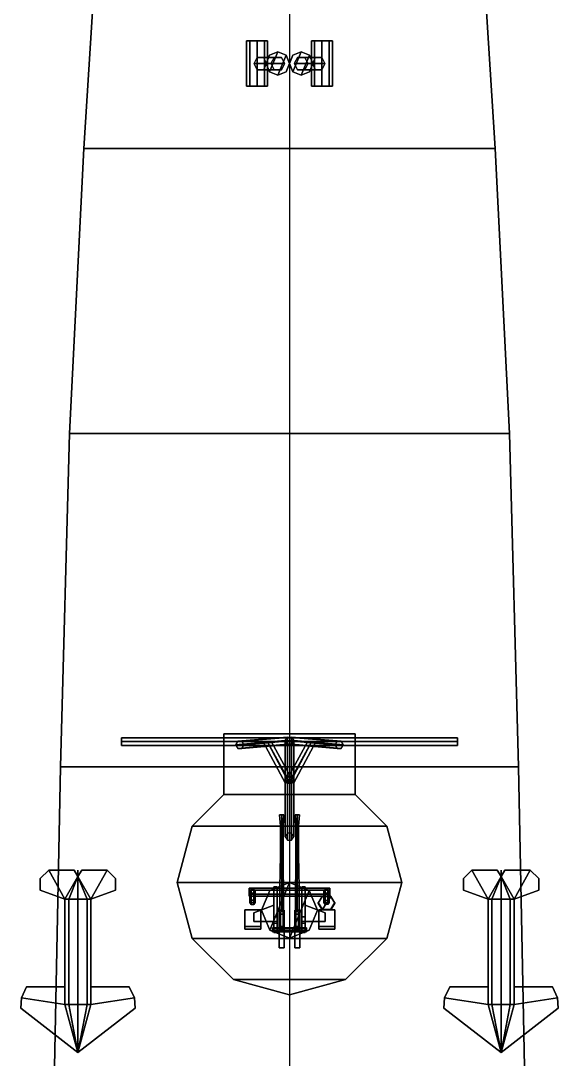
# Model space of a CAD drawing. Header units: millimetres. Extents: x -5.7 to 14.2, y -35.4 to 40.7.
# Drawn here: x -4.14 to 4.14, y 9.77 to 25.77 of the extents above; entities that cross this region are included whole.
import ezdxf

# ---------------------------------------------------------------- set-up
doc = ezdxf.new("R2010")
doc.units = ezdxf.units.MM
for name, color, linetype in [('gun', 1, 'Continuous'), ('sleeve', 5, 'Continuous'), ('turret', 2, 'Continuous')]:
    doc.layers.add(name, color=color, linetype=linetype)

msp = doc.modelspace()

# ---------------------------------------------------------------- linework, layer by layer
msp.add_xline((0, 4.53, -4.89), (0, -1))
for points in [[(-2.89, 28.19), (-3.17, 23.8), (-3.17, 23.8, 2.29), (-2.89, 28.19, 2.29)], [(-2.89, 28.19, 2.29), (-3.17, 23.8, 2.29), (3.17, 23.8, 2.29), (2.89, 28.19, 2.29)], [(2.89, 28.19, 2.29), (3.17, 23.8, 2.29), (3.17, 23.8), (2.89, 28.19)], [(-0.66, 24.76, 3.18), (-0.613, 24.76, 3.293), (-0.613, 25.46, 3.293), (-0.66, 25.46, 3.18)], [(-0.613, 25.46, 3.293), (-0.34, 25.46, 3.18), (-0.387, 25.46, 3.067), (-0.66, 25.46, 3.18)], [(-0.613, 24.76, 3.067), (-0.66, 24.76, 3.18), (-0.66, 25.46, 3.18), (-0.613, 25.46, 3.067)], [(-0.66, 25.46, 3.18), (-0.387, 25.46, 3.067), (-0.5, 25.46, 3.02), (-0.613, 25.46, 3.067)], [(-0.5, 25.46, 3.34), (-0.387, 25.46, 3.293), (-0.34, 25.46, 3.18), (-0.613, 25.46, 3.293)], [(-0.5, 24.76, 3.02), (-0.613, 24.76, 3.067), (-0.613, 25.46, 3.067), (-0.5, 25.46, 3.02)], [(-0.613, 24.76, 3.293), (-0.5, 24.76, 3.34), (-0.5, 25.46, 3.34), (-0.613, 25.46, 3.293)], [(-0.387, 24.76, 3.067), (-0.5, 24.76, 3.02), (-0.5, 25.46, 3.02), (-0.387, 25.46, 3.067)], [(-0.5, 24.76, 3.34), (-0.387, 24.76, 3.293), (-0.387, 25.46, 3.293), (-0.5, 25.46, 3.34)], [(-0.387, 24.76, 3.293), (-0.34, 24.76, 3.18), (-0.34, 25.46, 3.18), (-0.387, 25.46, 3.293)], [(-0.34, 24.76, 3.18), (-0.387, 24.76, 3.067), (-0.387, 25.46, 3.067), (-0.34, 25.46, 3.18)], [(0.66, 25.46, 3.18), (0.387, 25.46, 3.067), (0.34, 25.46, 3.18), (0.613, 25.46, 3.293)], [(0.613, 25.46, 3.293), (0.34, 25.46, 3.18), (0.387, 25.46, 3.293), (0.5, 25.46, 3.34)], [(0.387, 25.46, 3.293), (0.34, 25.46, 3.18), (0.34, 24.76, 3.18), (0.387, 24.76, 3.293)], [(0.34, 25.46, 3.18), (0.387, 25.46, 3.067), (0.387, 24.76, 3.067), (0.34, 24.76, 3.18)], [(0.613, 25.46, 3.067), (0.5, 25.46, 3.02), (0.387, 25.46, 3.067), (0.66, 25.46, 3.18)], [(0.387, 25.46, 3.067), (0.5, 25.46, 3.02), (0.5, 24.76, 3.02), (0.387, 24.76, 3.067)], [(0.5, 25.46, 3.34), (0.387, 25.46, 3.293), (0.387, 24.76, 3.293), (0.5, 24.76, 3.34)], [(0.5, 25.46, 3.02), (0.613, 25.46, 3.067), (0.613, 24.76, 3.067), (0.5, 24.76, 3.02)], [(0.613, 25.46, 3.293), (0.5, 25.46, 3.34), (0.5, 24.76, 3.34), (0.613, 24.76, 3.293)], [(0.66, 25.46, 3.18), (0.613, 25.46, 3.293), (0.613, 24.76, 3.293), (0.66, 24.76, 3.18)], [(0.613, 25.46, 3.067), (0.66, 25.46, 3.18), (0.66, 24.76, 3.18), (0.613, 24.76, 3.067)], [(-0.307, 25.237, 2.42), (-0.36, 25.11, 2.42), (-0.307, 24.983, 2.42), (-0.18, 25.29, 2.42)], [(-0.18, 25.29, 2.42), (-0.307, 24.983, 2.42), (-0.18, 24.93, 2.42), (-0.053, 25.237, 2.42)], [(-0.307, 25.237, 2.42), (-0.18, 25.29, 2.42), (-0.18, 25.29, 2.29), (-0.307, 25.237, 2.29)], [(-0.18, 25.29, 2.42), (-0.053, 25.237, 2.42), (-0.053, 25.237, 2.29), (-0.18, 25.29, 2.29)], [(0.053, 24.983, 2.42), (0.18, 25.29, 2.42), (0.053, 25.237, 2.42), (0, 25.11, 2.42)], [(0.053, 25.237, 2.42), (0.18, 25.29, 2.42), (0.18, 25.29, 2.29), (0.053, 25.237, 2.29)], [(0.18, 24.93, 2.42), (0.307, 25.237, 2.42), (0.18, 25.29, 2.42), (0.053, 24.983, 2.42)], [(0.18, 25.29, 2.42), (0.307, 25.237, 2.42), (0.307, 25.237, 2.29), (0.18, 25.29, 2.29)], [(-0.235, 25.205, 2.42), (-0.29, 25.11, 2.42), (-0.545, 25.11, 3.045), (-0.498, 25.205, 3.072)], [(-0.125, 25.205, 2.42), (-0.235, 25.205, 2.42), (-0.498, 25.205, 3.072), (-0.402, 25.205, 3.127)], [(-0.07, 25.11, 2.42), (-0.125, 25.205, 2.42), (-0.402, 25.205, 3.127), (-0.355, 25.11, 3.155)], [(-0.36, 25.11, 2.42), (-0.307, 25.237, 2.42), (-0.307, 25.237, 2.29), (-0.36, 25.11, 2.29)], [(-0.053, 25.237, 2.42), (-0.18, 24.93, 2.42), (-0.053, 24.983, 2.42), (0, 25.11, 2.42)], [(-0.053, 25.237, 2.42), (0, 25.11, 2.42), (0, 25.11, 2.29), (-0.053, 25.237, 2.29)], [(0, 25.11, 2.42), (0.053, 25.237, 2.42), (0.053, 25.237, 2.29), (0, 25.11, 2.29)], [(0.125, 25.205, 2.42), (0.07, 25.11, 2.42), (0.355, 25.11, 3.155), (0.402, 25.205, 3.127)], [(0.235, 25.205, 2.42), (0.125, 25.205, 2.42), (0.402, 25.205, 3.127), (0.498, 25.205, 3.072)], [(0.307, 24.983, 2.42), (0.36, 25.11, 2.42), (0.307, 25.237, 2.42), (0.18, 24.93, 2.42)], [(0.29, 25.11, 2.42), (0.235, 25.205, 2.42), (0.498, 25.205, 3.072), (0.545, 25.11, 3.045)], [(0.307, 25.237, 2.42), (0.36, 25.11, 2.42), (0.36, 25.11, 2.29), (0.307, 25.237, 2.29)], [(-0.29, 25.11, 2.42), (-0.235, 25.015, 2.42), (-0.498, 25.015, 3.072), (-0.545, 25.11, 3.045)], [(-0.235, 25.015, 2.42), (-0.125, 25.015, 2.42), (-0.402, 25.015, 3.127), (-0.498, 25.015, 3.072)], [(-0.125, 25.015, 2.42), (-0.07, 25.11, 2.42), (-0.355, 25.11, 3.155), (-0.402, 25.015, 3.127)], [(-0.307, 24.983, 2.42), (-0.36, 25.11, 2.42), (-0.36, 25.11, 2.29), (-0.307, 24.983, 2.29)], [(-0.18, 24.93, 2.42), (-0.307, 24.983, 2.42), (-0.307, 24.983, 2.29), (-0.18, 24.93, 2.29)], [(-0.053, 24.983, 2.42), (-0.18, 24.93, 2.42), (-0.18, 24.93, 2.29), (-0.053, 24.983, 2.29)], [(0, 25.11, 2.42), (-0.053, 24.983, 2.42), (-0.053, 24.983, 2.29), (0, 25.11, 2.29)], [(0.053, 24.983, 2.42), (0, 25.11, 2.42), (0, 25.11, 2.29), (0.053, 24.983, 2.29)], [(0.18, 24.93, 2.42), (0.053, 24.983, 2.42), (0.053, 24.983, 2.29), (0.18, 24.93, 2.29)], [(0.07, 25.11, 2.42), (0.125, 25.015, 2.42), (0.402, 25.015, 3.127), (0.355, 25.11, 3.155)], [(0.125, 25.015, 2.42), (0.235, 25.015, 2.42), (0.498, 25.015, 3.072), (0.402, 25.015, 3.127)], [(0.307, 24.983, 2.42), (0.18, 24.93, 2.42), (0.18, 24.93, 2.29), (0.307, 24.983, 2.29)], [(0.235, 25.015, 2.42), (0.29, 25.11, 2.42), (0.545, 25.11, 3.045), (0.498, 25.015, 3.072)], [(0.36, 25.11, 2.42), (0.307, 24.983, 2.42), (0.307, 24.983, 2.29), (0.36, 25.11, 2.29)], [(-0.66, 24.76, 3.18), (-0.387, 24.76, 3.067), (-0.34, 24.76, 3.18), (-0.613, 24.76, 3.293)], [(-0.613, 24.76, 3.067), (-0.5, 24.76, 3.02), (-0.387, 24.76, 3.067), (-0.66, 24.76, 3.18)], [(-0.613, 24.76, 3.293), (-0.34, 24.76, 3.18), (-0.387, 24.76, 3.293), (-0.5, 24.76, 3.34)], [(0.613, 24.76, 3.293), (0.34, 24.76, 3.18), (0.387, 24.76, 3.067), (0.66, 24.76, 3.18)], [(0.5, 24.76, 3.34), (0.387, 24.76, 3.293), (0.34, 24.76, 3.18), (0.613, 24.76, 3.293)], [(0.66, 24.76, 3.18), (0.387, 24.76, 3.067), (0.5, 24.76, 3.02), (0.613, 24.76, 3.067)], [(-3.17, 23.8), (-3.39, 19.41), (-3.39, 19.41, 2.29), (-3.17, 23.8, 2.29)], [(-3.17, 23.8, 2.29), (-3.39, 19.41, 2.29), (3.39, 19.41, 2.29), (3.17, 23.8, 2.29)], [(3.17, 23.8, 2.29), (3.39, 19.41, 2.29), (3.39, 19.41), (3.17, 23.8)], [(-3.39, 19.41), (-3.53, 14.27), (-3.53, 14.27, 2.29), (-3.39, 19.41, 2.29)], [(-3.39, 19.41, 2.29), (-3.53, 14.27, 2.29), (3.53, 14.27, 2.29), (3.39, 19.41, 2.29)], [(3.39, 19.41, 2.29), (3.53, 14.27, 2.29), (3.53, 14.27), (3.39, 19.41)], [(-1.01, 14.78, 4.24), (-1.01, 13.843, 4.24), (1.01, 13.843, 4.24), (1.01, 14.78, 4.24)], [(-1.01, 14.78, 2.29), (-1.01, 13.843, 2.29), (-1.01, 13.843, 4.24), (-1.01, 14.78, 4.24)], [(1.01, 14.78, 4.24), (1.01, 14.78, 2.29), (-1.01, 14.78, 2.29), (-1.01, 14.78, 4.24)], [(-0.798, 14.666, 4.24), (-0.83, 14.61, 4.24), (-0.065, 14.675, 10.99), (-0.033, 14.731, 10.99)], [(-0.733, 14.666, 4.24), (-0.798, 14.666, 4.24), (-0.033, 14.731, 10.99), (0.032, 14.731, 10.99)], [(-0.7, 14.61, 4.24), (-0.733, 14.666, 4.24), (0.032, 14.731, 10.99), (0.065, 14.675, 10.99)], [(0.732, 14.666, 4.24), (0.7, 14.61, 4.24), (-0.065, 14.675, 10.99), (-0.033, 14.731, 10.99)], [(-0.033, 13.251, 4.24), (-0.065, 13.195, 4.24), (-0.065, 14.675, 10.99), (-0.033, 14.731, 10.99)], [(0.797, 14.666, 4.24), (0.732, 14.666, 4.24), (-0.033, 14.731, 10.99), (0.032, 14.731, 10.99)], [(0.032, 13.251, 4.24), (-0.033, 13.251, 4.24), (-0.033, 14.731, 10.99), (0.032, 14.731, 10.99)], [(0.83, 14.61, 4.24), (0.797, 14.666, 4.24), (0.032, 14.731, 10.99), (0.065, 14.675, 10.99)], [(0.065, 13.195, 4.24), (0.032, 13.251, 4.24), (0.032, 14.731, 10.99), (0.065, 14.675, 10.99)], [(1.01, 13.843, 4.24), (1.01, 13.843, 2.29), (1.01, 14.78, 2.29), (1.01, 14.78, 4.24)], [(-2.59, 14.72, 9.37), (-2.59, 14.66, 9.43), (2.59, 14.66, 9.43), (2.59, 14.72, 9.37)], [(-2.59, 14.66, 9.31), (-2.59, 14.72, 9.37), (2.59, 14.72, 9.37), (2.59, 14.66, 9.31)], [(-2.59, 14.72, 9.37), (-2.59, 14.66, 9.31), (-2.59, 14.6, 9.37), (-2.59, 14.66, 9.43)], [(-2.59, 14.66, 9.43), (-2.59, 14.6, 9.37), (2.59, 14.6, 9.37), (2.59, 14.66, 9.43)], [(-2.59, 14.6, 9.37), (-2.59, 14.66, 9.31), (2.59, 14.66, 9.31), (2.59, 14.6, 9.37)], [(-0.83, 14.61, 4.24), (-0.798, 14.554, 4.24), (-0.033, 14.619, 10.99), (-0.065, 14.675, 10.99)], [(-0.798, 14.554, 4.24), (-0.733, 14.554, 4.24), (0.032, 14.619, 10.99), (-0.033, 14.619, 10.99)], [(-0.733, 14.554, 4.24), (-0.7, 14.61, 4.24), (0.065, 14.675, 10.99), (0.032, 14.619, 10.99)], [(-0.4, 14.645, 8.03), (-0.335, 14.645, 7.965), (0, 14.01, 7.965), (-0.065, 14.025, 8.03)], [(-0.335, 14.645, 8.095), (-0.4, 14.645, 8.03), (-0.065, 14.025, 8.03), (0, 14.04, 8.095)], [(-0.335, 14.645, 7.965), (-0.27, 14.645, 8.03), (0.065, 14.025, 8.03), (0, 14.01, 7.965)], [(-0.27, 14.645, 8.03), (-0.335, 14.645, 8.095), (0, 14.04, 8.095), (0.065, 14.025, 8.03)], [(0.7, 14.61, 4.24), (0.732, 14.554, 4.24), (-0.033, 14.619, 10.99), (-0.065, 14.675, 10.99)], [(-0.065, 13.195, 4.24), (-0.033, 13.139, 4.24), (-0.033, 14.619, 10.99), (-0.065, 14.675, 10.99)], [(0.27, 14.645, 8.03), (0.335, 14.645, 7.965), (0, 14.01, 7.965), (-0.065, 14.025, 8.03)], [(0.335, 14.645, 8.095), (0.27, 14.645, 8.03), (-0.065, 14.025, 8.03), (0, 14.04, 8.095)], [(-0.033, 13.139, 4.24), (0.032, 13.139, 4.24), (0.032, 14.619, 10.99), (-0.033, 14.619, 10.99)], [(0.732, 14.554, 4.24), (0.797, 14.554, 4.24), (0.032, 14.619, 10.99), (-0.033, 14.619, 10.99)], [(0.335, 14.645, 7.965), (0.4, 14.645, 8.03), (0.065, 14.025, 8.03), (0, 14.01, 7.965)], [(0.4, 14.645, 8.03), (0.335, 14.645, 8.095), (0, 14.04, 8.095), (0.065, 14.025, 8.03)], [(0.797, 14.554, 4.24), (0.83, 14.61, 4.24), (0.065, 14.675, 10.99), (0.032, 14.619, 10.99)], [(0.032, 13.139, 4.24), (0.065, 13.195, 4.24), (0.065, 14.675, 10.99), (0.032, 14.619, 10.99)], [(2.59, 14.66, 9.43), (2.59, 14.6, 9.37), (2.59, 14.66, 9.31), (2.59, 14.72, 9.37)], [(-3.53, 14.27), (-3.63, 9.13), (-3.63, 9.13, 2.29), (-3.53, 14.27, 2.29)], [(-3.53, 14.27, 2.29), (-3.63, 9.13, 2.29), (3.63, 9.13, 2.29), (3.53, 14.27, 2.29)], [(3.53, 14.27, 2.29), (3.63, 9.13, 2.29), (3.63, 9.13), (3.53, 14.27)], [(-1.01, 13.843, 2.29), (-1.498, 13.355, 2.29), (-1.498, 13.355, 4.24), (-1.01, 13.843, 4.24)], [(-1.01, 13.843, 4.24), (-1.498, 13.355, 4.24), (1.498, 13.355, 4.24), (1.01, 13.843, 4.24)], [(1.498, 13.355, 2.29), (1.01, 13.843, 2.29), (1.01, 13.843, 4.24), (1.498, 13.355, 4.24)], [(-1.498, 13.355, 2.29), (-1.73, 12.49, 2.29), (-1.73, 12.49, 4.24), (-1.498, 13.355, 4.24)], [(-1.498, 13.355, 4.24), (-1.73, 12.49, 4.24), (1.73, 12.49, 4.24), (1.498, 13.355, 4.24)], [(1.73, 12.49, 2.29), (1.498, 13.355, 2.29), (1.498, 13.355, 4.24), (1.73, 12.49, 4.24)], [(-3.84, 12.55, 4.57), (-3.84, 12.37, 4.57), (-3.46, 12.23, 4.57), (-3.71, 12.68, 4.57)], [(-3.71, 12.68, 4.57), (-3.46, 12.23, 4.57), (-3.84, 12.37, 4.57), (-3.84, 12.55, 4.57)], [(-3.71, 12.68, 4.57), (-3.46, 12.23, 4.57), (-3.26, 12.58, 4.57), (-3.32, 12.68, 4.57)], [(-3.32, 12.68, 4.57), (-3.26, 12.58, 4.57), (-3.46, 12.23, 4.57), (-3.71, 12.68, 4.57)], [(-3.26, 12.68, 4.12), (-3.26, 12.23, 4.37), (-3.26, 12.58, 4.57), (-3.26, 12.68, 4.51)], [(-3.26, 12.68, 4.51), (-3.26, 12.58, 4.57), (-3.26, 12.23, 4.37), (-3.26, 12.68, 4.12)], [(-3.26, 12.55, 3.99), (-3.26, 12.37, 3.99), (-3.26, 12.23, 4.37), (-3.26, 12.68, 4.12)], [(-3.26, 12.68, 4.12), (-3.26, 12.23, 4.37), (-3.26, 12.37, 3.99), (-3.26, 12.55, 3.99)], [(-2.81, 12.68, 4.57), (-3.06, 12.23, 4.57), (-3.26, 12.58, 4.57), (-3.2, 12.68, 4.57)], [(-3.2, 12.68, 4.57), (-3.26, 12.58, 4.57), (-3.06, 12.23, 4.57), (-2.81, 12.68, 4.57)], [(-3.26, 12.68, 5.02), (-3.26, 12.23, 4.77), (-3.26, 12.37, 5.15), (-3.26, 12.55, 5.15)], [(-3.26, 12.55, 5.15), (-3.26, 12.37, 5.15), (-3.26, 12.23, 4.77), (-3.26, 12.68, 5.02)], [(-3.26, 12.68, 4.63), (-3.26, 12.58, 4.57), (-3.26, 12.23, 4.77), (-3.26, 12.68, 5.02)], [(-3.26, 12.68, 5.02), (-3.26, 12.23, 4.77), (-3.26, 12.58, 4.57), (-3.26, 12.68, 4.63)], [(-2.68, 12.55, 4.57), (-2.68, 12.37, 4.57), (-3.06, 12.23, 4.57), (-2.81, 12.68, 4.57)], [(-2.81, 12.68, 4.57), (-3.06, 12.23, 4.57), (-2.68, 12.37, 4.57), (-2.68, 12.55, 4.57)], [(2.81, 12.68, 4.57), (3.06, 12.23, 4.57), (2.68, 12.37, 4.57), (2.68, 12.55, 4.57)], [(2.68, 12.55, 4.57), (2.68, 12.37, 4.57), (3.06, 12.23, 4.57), (2.81, 12.68, 4.57)], [(3.2, 12.68, 4.57), (3.26, 12.58, 4.57), (3.06, 12.23, 4.57), (2.81, 12.68, 4.57)], [(2.81, 12.68, 4.57), (3.06, 12.23, 4.57), (3.26, 12.58, 4.57), (3.2, 12.68, 4.57)], [(3.26, 12.68, 4.51), (3.26, 12.58, 4.57), (3.26, 12.23, 4.37), (3.26, 12.68, 4.12)], [(3.26, 12.68, 4.12), (3.26, 12.23, 4.37), (3.26, 12.58, 4.57), (3.26, 12.68, 4.51)], [(3.26, 12.68, 4.12), (3.26, 12.23, 4.37), (3.26, 12.37, 3.99), (3.26, 12.55, 3.99)], [(3.26, 12.55, 3.99), (3.26, 12.37, 3.99), (3.26, 12.23, 4.37), (3.26, 12.68, 4.12)], [(3.26, 12.68, 5.02), (3.26, 12.23, 4.77), (3.26, 12.58, 4.57), (3.26, 12.68, 4.63)], [(3.26, 12.68, 4.63), (3.26, 12.58, 4.57), (3.26, 12.23, 4.77), (3.26, 12.68, 5.02)], [(3.26, 12.55, 5.15), (3.26, 12.37, 5.15), (3.26, 12.23, 4.77), (3.26, 12.68, 5.02)], [(3.26, 12.68, 5.02), (3.26, 12.23, 4.77), (3.26, 12.37, 5.15), (3.26, 12.55, 5.15)], [(3.32, 12.68, 4.57), (3.26, 12.58, 4.57), (3.46, 12.23, 4.57), (3.71, 12.68, 4.57)], [(3.71, 12.68, 4.57), (3.46, 12.23, 4.57), (3.26, 12.58, 4.57), (3.32, 12.68, 4.57)], [(3.71, 12.68, 4.57), (3.46, 12.23, 4.57), (3.84, 12.37, 4.57), (3.84, 12.55, 4.57)], [(3.84, 12.55, 4.57), (3.84, 12.37, 4.57), (3.46, 12.23, 4.57), (3.71, 12.68, 4.57)], [(-3.401, 12.23, 4.429), (-3.46, 12.23, 4.57), (-3.26, 12.58, 4.57)], [(-3.46, 12.23, 4.57), (-3.401, 12.23, 4.711), (-3.26, 12.58, 4.57)], [(-3.26, 12.23, 4.37), (-3.401, 12.23, 4.429), (-3.26, 12.58, 4.57)], [(-3.401, 12.23, 4.711), (-3.26, 12.23, 4.77), (-3.26, 12.58, 4.57)], [(-3.06, 12.23, 4.57), (-3.119, 12.23, 4.429), (-3.26, 12.58, 4.57)], [(-3.119, 12.23, 4.429), (-3.26, 12.23, 4.37), (-3.26, 12.58, 4.57)], [(-3.26, 12.23, 4.77), (-3.119, 12.23, 4.711), (-3.26, 12.58, 4.57)], [(-3.119, 12.23, 4.711), (-3.06, 12.23, 4.57), (-3.26, 12.58, 4.57)], [(-1.73, 12.49, 2.29), (-1.498, 11.625, 2.29), (-1.498, 11.625, 4.24), (-1.73, 12.49, 4.24)], [(-1.73, 12.49, 4.24), (-1.498, 11.625, 4.24), (1.498, 11.625, 4.24), (1.73, 12.49, 4.24)], [(1.498, 11.625, 2.29), (1.73, 12.49, 2.29), (1.73, 12.49, 4.24), (1.498, 11.625, 4.24)], [(3.119, 12.23, 4.429), (3.06, 12.23, 4.57), (3.26, 12.58, 4.57)], [(3.06, 12.23, 4.57), (3.119, 12.23, 4.711), (3.26, 12.58, 4.57)], [(3.26, 12.23, 4.37), (3.119, 12.23, 4.429), (3.26, 12.58, 4.57)], [(3.119, 12.23, 4.711), (3.26, 12.23, 4.77), (3.26, 12.58, 4.57)], [(3.401, 12.23, 4.429), (3.26, 12.23, 4.37), (3.26, 12.58, 4.57)], [(3.46, 12.23, 4.57), (3.401, 12.23, 4.429), (3.26, 12.58, 4.57)], [(3.401, 12.23, 4.711), (3.46, 12.23, 4.57), (3.26, 12.58, 4.57)], [(3.26, 12.23, 4.77), (3.401, 12.23, 4.711), (3.26, 12.58, 4.57)], [(-3.46, 12.23, 4.57), (-3.401, 12.23, 4.429), (-3.401, 10.61, 4.429), (-3.46, 10.61, 4.57)], [(-3.401, 12.23, 4.711), (-3.46, 12.23, 4.57), (-3.46, 10.61, 4.57), (-3.401, 10.61, 4.711)], [(-3.401, 12.23, 4.429), (-3.26, 12.23, 4.37), (-3.26, 10.61, 4.37), (-3.401, 10.61, 4.429)], [(-3.26, 12.23, 4.77), (-3.401, 12.23, 4.711), (-3.401, 10.61, 4.711), (-3.26, 10.61, 4.77)], [(-3.26, 12.23, 4.37), (-3.119, 12.23, 4.429), (-3.119, 10.61, 4.429), (-3.26, 10.61, 4.37)], [(-3.119, 12.23, 4.711), (-3.26, 12.23, 4.77), (-3.26, 10.61, 4.77), (-3.119, 10.61, 4.711)], [(-3.119, 12.23, 4.429), (-3.06, 12.23, 4.57), (-3.06, 10.61, 4.57), (-3.119, 10.61, 4.429)], [(-3.06, 12.23, 4.57), (-3.119, 12.23, 4.711), (-3.119, 10.61, 4.711), (-3.06, 10.61, 4.57)], [(3.06, 12.23, 4.57), (3.119, 12.23, 4.429), (3.119, 10.61, 4.429), (3.06, 10.61, 4.57)], [(3.119, 12.23, 4.711), (3.06, 12.23, 4.57), (3.06, 10.61, 4.57), (3.119, 10.61, 4.711)], [(3.119, 12.23, 4.429), (3.26, 12.23, 4.37), (3.26, 10.61, 4.37), (3.119, 10.61, 4.429)], [(3.26, 12.23, 4.77), (3.119, 12.23, 4.711), (3.119, 10.61, 4.711), (3.26, 10.61, 4.77)], [(3.26, 12.23, 4.37), (3.401, 12.23, 4.429), (3.401, 10.61, 4.429), (3.26, 10.61, 4.37)], [(3.401, 12.23, 4.711), (3.26, 12.23, 4.77), (3.26, 10.61, 4.77), (3.401, 10.61, 4.711)], [(3.401, 12.23, 4.429), (3.46, 12.23, 4.57), (3.46, 10.61, 4.57), (3.401, 10.61, 4.429)], [(3.46, 12.23, 4.57), (3.401, 12.23, 4.711), (3.401, 10.61, 4.711), (3.46, 10.61, 4.57)], [(-3.26, 11.64, 2.29), (-3.26, 11.05, 2.29), (-3.26, 11.05, 4.37), (-3.26, 11.64, 4.37)], [(-3.26, 11.64, 4.37), (-3.26, 11.05, 4.37), (-3.26, 11.05, 2.29), (-3.26, 11.64, 2.29)], [(-1.498, 11.625, 2.29), (-0.865, 10.992, 2.29), (-0.865, 10.992, 4.24), (-1.498, 11.625, 4.24)], [(-1.498, 11.625, 4.24), (-0.865, 10.992, 4.24), (0.865, 10.992, 4.24), (1.498, 11.625, 4.24)], [(0.865, 10.992, 2.29), (1.498, 11.625, 2.29), (1.498, 11.625, 4.24), (0.865, 10.992, 4.24)], [(3.26, 11.64, 4.37), (3.26, 11.05, 4.37), (3.26, 11.05, 2.29), (3.26, 11.64, 2.29)], [(3.26, 11.64, 2.29), (3.26, 11.05, 2.29), (3.26, 11.05, 4.37), (3.26, 11.64, 4.37)], [(-0.865, 10.992, 2.29), (0, 10.76, 2.29), (0, 10.76, 4.24), (-0.865, 10.992, 4.24)], [(-0.865, 10.992, 4.24), (0, 10.76, 4.24), (0, 10.76, 4.24), (0.865, 10.992, 4.24)], [(0, 10.76, 2.29), (0.865, 10.992, 2.29), (0.865, 10.992, 4.24), (0, 10.76, 4.24)], [(-4.05, 10.88, 4.57), (-4.13, 10.71, 4.57), (-3.46, 10.61, 4.57), (-3.46, 10.88, 4.57)], [(-3.46, 10.88, 4.57), (-3.46, 10.61, 4.57), (-4.13, 10.71, 4.57), (-4.05, 10.88, 4.57)], [(-3.26, 10.88, 3.78), (-3.26, 10.71, 3.7), (-3.26, 10.61, 4.37), (-3.26, 10.88, 4.37)], [(-3.26, 10.88, 4.37), (-3.26, 10.61, 4.37), (-3.26, 10.71, 3.7), (-3.26, 10.88, 3.78)], [(-3.26, 10.88, 4.77), (-3.26, 10.61, 4.77), (-3.26, 10.71, 5.44), (-3.26, 10.88, 5.36)], [(-3.26, 10.88, 5.36), (-3.26, 10.71, 5.44), (-3.26, 10.61, 4.77), (-3.26, 10.88, 4.77)], [(-2.47, 10.88, 4.57), (-2.39, 10.71, 4.57), (-3.06, 10.61, 4.57), (-3.06, 10.88, 4.57)], [(-3.06, 10.88, 4.57), (-3.06, 10.61, 4.57), (-2.39, 10.71, 4.57), (-2.47, 10.88, 4.57)], [(3.06, 10.88, 4.57), (3.06, 10.61, 4.57), (2.39, 10.71, 4.57), (2.47, 10.88, 4.57)], [(2.47, 10.88, 4.57), (2.39, 10.71, 4.57), (3.06, 10.61, 4.57), (3.06, 10.88, 4.57)], [(3.26, 10.88, 4.37), (3.26, 10.61, 4.37), (3.26, 10.71, 3.7), (3.26, 10.88, 3.78)], [(3.26, 10.88, 3.78), (3.26, 10.71, 3.7), (3.26, 10.61, 4.37), (3.26, 10.88, 4.37)], [(3.26, 10.88, 5.36), (3.26, 10.71, 5.44), (3.26, 10.61, 4.77), (3.26, 10.88, 4.77)], [(3.26, 10.88, 4.77), (3.26, 10.61, 4.77), (3.26, 10.71, 5.44), (3.26, 10.88, 5.36)], [(3.46, 10.88, 4.57), (3.46, 10.61, 4.57), (4.13, 10.71, 4.57), (4.05, 10.88, 4.57)], [(4.05, 10.88, 4.57), (4.13, 10.71, 4.57), (3.46, 10.61, 4.57), (3.46, 10.88, 4.57)], [(-4.13, 10.71, 4.57), (-4.14, 10.55, 4.57), (-3.26, 9.87, 4.57), (-3.46, 10.61, 4.57)], [(-3.46, 10.61, 4.57), (-3.26, 9.87, 4.57), (-4.14, 10.55, 4.57), (-4.13, 10.71, 4.57)], [(-3.46, 10.61, 4.57), (-3.401, 10.61, 4.429), (-3.26, 9.87, 4.57)], [(-3.401, 10.61, 4.711), (-3.46, 10.61, 4.57), (-3.26, 9.87, 4.57)], [(-3.401, 10.61, 4.429), (-3.26, 10.61, 4.37), (-3.26, 9.87, 4.57)], [(-3.26, 10.61, 4.77), (-3.401, 10.61, 4.711), (-3.26, 9.87, 4.57)], [(-3.26, 10.71, 3.7), (-3.26, 10.55, 3.69), (-3.26, 9.87, 4.57), (-3.26, 10.61, 4.37)], [(-3.26, 10.61, 4.37), (-3.26, 9.87, 4.57), (-3.26, 10.55, 3.69), (-3.26, 10.71, 3.7)], [(-3.26, 10.61, 4.77), (-3.26, 9.87, 4.57), (-3.26, 10.55, 5.45), (-3.26, 10.71, 5.44)], [(-3.26, 10.71, 5.44), (-3.26, 10.55, 5.45), (-3.26, 9.87, 4.57), (-3.26, 10.61, 4.77)], [(-2.39, 10.71, 4.57), (-2.38, 10.55, 4.57), (-3.26, 9.87, 4.57), (-3.06, 10.61, 4.57)], [(-3.06, 10.61, 4.57), (-3.26, 9.87, 4.57), (-2.38, 10.55, 4.57), (-2.39, 10.71, 4.57)], [(-3.26, 10.61, 4.37), (-3.119, 10.61, 4.429), (-3.26, 9.87, 4.57)], [(-3.119, 10.61, 4.429), (-3.06, 10.61, 4.57), (-3.26, 9.87, 4.57)], [(-3.06, 10.61, 4.57), (-3.119, 10.61, 4.711), (-3.26, 9.87, 4.57)], [(-3.119, 10.61, 4.711), (-3.26, 10.61, 4.77), (-3.26, 9.87, 4.57)], [(3.06, 10.61, 4.57), (3.26, 9.87, 4.57), (2.38, 10.55, 4.57), (2.39, 10.71, 4.57)], [(2.39, 10.71, 4.57), (2.38, 10.55, 4.57), (3.26, 9.87, 4.57), (3.06, 10.61, 4.57)], [(3.06, 10.61, 4.57), (3.119, 10.61, 4.429), (3.26, 9.87, 4.57)], [(3.119, 10.61, 4.711), (3.06, 10.61, 4.57), (3.26, 9.87, 4.57)], [(3.119, 10.61, 4.429), (3.26, 10.61, 4.37), (3.26, 9.87, 4.57)], [(3.26, 10.61, 4.77), (3.119, 10.61, 4.711), (3.26, 9.87, 4.57)], [(3.26, 10.61, 4.37), (3.26, 9.87, 4.57), (3.26, 10.55, 3.69), (3.26, 10.71, 3.7)], [(3.26, 10.71, 3.7), (3.26, 10.55, 3.69), (3.26, 9.87, 4.57), (3.26, 10.61, 4.37)], [(3.26, 10.71, 5.44), (3.26, 10.55, 5.45), (3.26, 9.87, 4.57), (3.26, 10.61, 4.77)], [(3.26, 10.61, 4.77), (3.26, 9.87, 4.57), (3.26, 10.55, 5.45), (3.26, 10.71, 5.44)], [(3.46, 10.61, 4.57), (3.26, 9.87, 4.57), (4.14, 10.55, 4.57), (4.13, 10.71, 4.57)], [(4.13, 10.71, 4.57), (4.14, 10.55, 4.57), (3.26, 9.87, 4.57), (3.46, 10.61, 4.57)], [(3.401, 10.61, 4.429), (3.46, 10.61, 4.57), (3.26, 9.87, 4.57)], [(3.26, 10.61, 4.37), (3.401, 10.61, 4.429), (3.26, 9.87, 4.57)], [(3.401, 10.61, 4.711), (3.26, 10.61, 4.77), (3.26, 9.87, 4.57)], [(3.46, 10.61, 4.57), (3.401, 10.61, 4.711), (3.26, 9.87, 4.57)]]:
    msp.add_3dface(points)
at = {"layer": 'gun'}
for points in [[(-0.14, 13.36, 4.92), (-0.12, 13.36, 4.94), (-0.12, 13.53, 4.955), (-0.155, 13.53, 4.92)], [(-0.12, 13.36, 4.9), (-0.14, 13.36, 4.92), (-0.155, 13.53, 4.92), (-0.12, 13.53, 4.885)], [(-0.1, 13.36, 4.92), (-0.12, 13.36, 4.9), (-0.12, 13.53, 4.885), (-0.085, 13.53, 4.92)], [(-0.12, 13.36, 4.94), (-0.1, 13.36, 4.92), (-0.085, 13.53, 4.92), (-0.12, 13.53, 4.955)], [(0.1, 13.36, 4.92), (0.12, 13.36, 4.94), (0.12, 13.53, 4.955), (0.085, 13.53, 4.92)], [(0.12, 13.36, 4.9), (0.1, 13.36, 4.92), (0.085, 13.53, 4.92), (0.12, 13.53, 4.885)], [(0.14, 13.36, 4.92), (0.12, 13.36, 4.9), (0.12, 13.53, 4.885), (0.155, 13.53, 4.92)], [(0.12, 13.36, 4.94), (0.14, 13.36, 4.92), (0.155, 13.53, 4.92), (0.12, 13.53, 4.955)], [(-0.14, 12.78, 4.92), (-0.12, 12.78, 4.94), (-0.12, 13.36, 4.94), (-0.14, 13.36, 4.92)], [(-0.12, 12.78, 4.9), (-0.14, 12.78, 4.92), (-0.14, 13.36, 4.92), (-0.12, 13.36, 4.9)], [(-0.1, 12.78, 4.92), (-0.12, 12.78, 4.9), (-0.12, 13.36, 4.9), (-0.1, 13.36, 4.92)], [(-0.12, 12.78, 4.94), (-0.1, 12.78, 4.92), (-0.1, 13.36, 4.92), (-0.12, 13.36, 4.94)], [(0.1, 12.78, 4.92), (0.12, 12.78, 4.94), (0.12, 13.36, 4.94), (0.1, 13.36, 4.92)], [(0.12, 12.78, 4.9), (0.1, 12.78, 4.92), (0.1, 13.36, 4.92), (0.12, 13.36, 4.9)], [(0.14, 12.78, 4.92), (0.12, 12.78, 4.9), (0.12, 13.36, 4.9), (0.14, 13.36, 4.92)], [(0.12, 12.78, 4.94), (0.14, 12.78, 4.92), (0.14, 13.36, 4.92), (0.12, 13.36, 4.94)]]:
    msp.add_3dface(points, dxfattribs=at)
at = {"layer": 'sleeve'}
for points in [[(-0.142, 12.78, 4.908), (-0.12, 12.78, 4.895), (-0.12, 12.29, 4.885), (-0.15, 12.29, 4.903)], [(-0.142, 12.78, 4.933), (-0.142, 12.78, 4.908), (-0.15, 12.29, 4.903), (-0.15, 12.29, 4.938)], [(-0.12, 12.78, 4.945), (-0.142, 12.78, 4.933), (-0.15, 12.29, 4.938), (-0.12, 12.29, 4.955)], [(-0.12, 12.78, 4.895), (-0.142, 12.78, 4.907), (-0.142, 12.78, 4.933), (-0.098, 12.78, 4.908)], [(-0.098, 12.78, 4.908), (-0.142, 12.78, 4.933), (-0.12, 12.78, 4.945), (-0.098, 12.78, 4.933)], [(-0.098, 12.78, 4.933), (-0.12, 12.78, 4.945), (-0.12, 12.29, 4.955), (-0.09, 12.29, 4.938)], [(-0.12, 12.78, 4.895), (-0.098, 12.78, 4.908), (-0.09, 12.29, 4.903), (-0.12, 12.29, 4.885)], [(-0.098, 12.78, 4.908), (-0.098, 12.78, 4.933), (-0.09, 12.29, 4.938), (-0.09, 12.29, 4.903)], [(0.098, 12.78, 4.908), (0.12, 12.78, 4.895), (0.12, 12.29, 4.885), (0.09, 12.29, 4.903)], [(0.098, 12.78, 4.933), (0.098, 12.78, 4.908), (0.09, 12.29, 4.903), (0.09, 12.29, 4.938)], [(0.12, 12.78, 4.945), (0.098, 12.78, 4.933), (0.09, 12.29, 4.938), (0.12, 12.29, 4.955)], [(0.142, 12.78, 4.908), (0.098, 12.78, 4.933), (0.12, 12.78, 4.945), (0.142, 12.78, 4.933)], [(0.12, 12.78, 4.895), (0.098, 12.78, 4.907), (0.098, 12.78, 4.933), (0.142, 12.78, 4.908)], [(0.142, 12.78, 4.933), (0.12, 12.78, 4.945), (0.12, 12.29, 4.955), (0.15, 12.29, 4.938)], [(0.12, 12.78, 4.895), (0.142, 12.78, 4.908), (0.15, 12.29, 4.903), (0.12, 12.29, 4.885)], [(0.142, 12.78, 4.908), (0.142, 12.78, 4.933), (0.15, 12.29, 4.938), (0.15, 12.29, 4.903)], [(-0.15, 12.06, 4.938), (-0.12, 12.06, 4.955), (-0.12, 12.29, 4.955), (-0.15, 12.29, 4.938)], [(-0.15, 12.06, 4.903), (-0.15, 12.06, 4.938), (-0.15, 12.29, 4.938), (-0.15, 12.29, 4.903)], [(-0.12, 12.06, 4.885), (-0.15, 12.06, 4.903), (-0.15, 12.29, 4.903), (-0.12, 12.29, 4.885)], [(-0.09, 12.06, 4.903), (-0.12, 12.06, 4.885), (-0.12, 12.29, 4.885), (-0.09, 12.29, 4.903)], [(-0.12, 12.06, 4.955), (-0.09, 12.06, 4.938), (-0.09, 12.29, 4.938), (-0.12, 12.29, 4.955)], [(-0.09, 12.06, 4.938), (-0.09, 12.06, 4.903), (-0.09, 12.29, 4.903), (-0.09, 12.29, 4.938)], [(0.09, 12.06, 4.938), (0.12, 12.06, 4.955), (0.12, 12.29, 4.955), (0.09, 12.29, 4.938)], [(0.09, 12.06, 4.903), (0.09, 12.06, 4.938), (0.09, 12.29, 4.938), (0.09, 12.29, 4.903)], [(0.12, 12.06, 4.885), (0.09, 12.06, 4.903), (0.09, 12.29, 4.903), (0.12, 12.29, 4.885)], [(0.15, 12.06, 4.903), (0.12, 12.06, 4.885), (0.12, 12.29, 4.885), (0.15, 12.29, 4.903)], [(0.12, 12.06, 4.955), (0.15, 12.06, 4.938), (0.15, 12.29, 4.938), (0.12, 12.29, 4.955)], [(0.15, 12.06, 4.938), (0.15, 12.06, 4.903), (0.15, 12.29, 4.903), (0.15, 12.29, 4.938)], [(-0.08, 12.06, 5.01), (-0.16, 12.06, 5.01), (-0.16, 11.48, 5.01), (-0.08, 11.48, 5.01)], [(-0.16, 11.48, 4.84), (-0.16, 12.06, 4.84), (-0.08, 12.06, 4.84), (-0.08, 11.48, 4.84)], [(-0.08, 12.06, 4.84), (-0.16, 12.06, 4.84), (-0.16, 12.06, 5.01), (-0.08, 12.06, 5.01)], [(-0.16, 11.48, 5.01), (-0.16, 12.06, 5.01), (-0.16, 12.06, 4.84), (-0.16, 11.48, 4.84)], [(-0.1, 12.04, 5.26), (-0.14, 12.04, 5.26), (-0.14, 11.81, 5.32), (-0.1, 11.81, 5.32)], [(-0.14, 11.81, 5.32), (-0.14, 12.04, 5.26), (-0.14, 12, 5.09), (-0.14, 11.75, 5.11)], [(-0.1, 12, 5.09), (-0.14, 12, 5.09), (-0.14, 12.04, 5.26), (-0.1, 12.04, 5.26)], [(-0.1, 11.75, 5.11), (-0.1, 12, 5.09), (-0.1, 12.04, 5.26), (-0.1, 11.81, 5.32)], [(-0.08, 11.48, 4.84), (-0.08, 12.06, 4.84), (-0.08, 12.06, 5.01), (-0.08, 11.48, 5.01)], [(0.16, 12.06, 5.01), (0.08, 12.06, 5.01), (0.08, 11.48, 5.01), (0.16, 11.48, 5.01)], [(0.08, 11.48, 4.84), (0.08, 12.06, 4.84), (0.16, 12.06, 4.84), (0.16, 11.48, 4.84)], [(0.16, 12.06, 4.84), (0.08, 12.06, 4.84), (0.08, 12.06, 5.01), (0.16, 12.06, 5.01)], [(0.08, 11.48, 5.01), (0.08, 12.06, 5.01), (0.08, 12.06, 4.84), (0.08, 11.48, 4.84)], [(0.14, 12.04, 5.26), (0.1, 12.04, 5.26), (0.1, 11.81, 5.32), (0.14, 11.81, 5.32)], [(0.1, 11.81, 5.32), (0.1, 12.04, 5.26), (0.1, 12, 5.09), (0.1, 11.75, 5.11)], [(0.14, 12, 5.09), (0.1, 12, 5.09), (0.1, 12.04, 5.26), (0.14, 12.04, 5.26)], [(0.14, 11.75, 5.11), (0.14, 12, 5.09), (0.14, 12.04, 5.26), (0.14, 11.81, 5.32)], [(0.16, 11.48, 4.84), (0.16, 12.06, 4.84), (0.16, 12.06, 5.01), (0.16, 11.48, 5.01)], [(-0.1, 12, 5.01), (-0.14, 12, 5.01), (-0.14, 12, 5.09), (-0.1, 12, 5.09)], [(-0.14, 11.75, 5.11), (-0.14, 12, 5.09), (-0.14, 12, 5.01), (-0.14, 11.75, 5.01)], [(-0.1, 11.75, 5.01), (-0.1, 12, 5.01), (-0.1, 12, 5.09), (-0.1, 11.75, 5.11)], [(0.14, 12, 5.01), (0.1, 12, 5.01), (0.1, 12, 5.09), (0.14, 12, 5.09)], [(0.1, 11.75, 5.11), (0.1, 12, 5.09), (0.1, 12, 5.01), (0.1, 11.75, 5.01)], [(0.14, 11.75, 5.01), (0.14, 12, 5.01), (0.14, 12, 5.09), (0.14, 11.75, 5.11)], [(-0.26, 11.79, 4.98), (-0.26, 11.775, 5.006), (0.26, 11.775, 5.006), (0.26, 11.79, 4.98)], [(-0.26, 11.775, 4.954), (-0.26, 11.79, 4.98), (0.26, 11.79, 4.98), (0.26, 11.775, 4.954)], [(-0.26, 11.79, 4.98), (-0.26, 11.73, 4.98), (-0.26, 11.745, 5.006), (-0.26, 11.775, 5.006)], [(-0.26, 11.775, 4.954), (-0.26, 11.745, 4.954), (-0.26, 11.73, 4.98), (-0.26, 11.79, 4.98)], [(-0.26, 11.775, 5.006), (-0.26, 11.745, 5.006), (0.26, 11.745, 5.006), (0.26, 11.775, 5.006)], [(-0.26, 11.745, 4.954), (-0.26, 11.775, 4.954), (0.26, 11.775, 4.954), (0.26, 11.745, 4.954)], [(-0.26, 11.745, 5.006), (-0.26, 11.73, 4.98), (0.26, 11.73, 4.98), (0.26, 11.745, 5.006)], [(-0.26, 11.73, 4.98), (-0.26, 11.745, 4.954), (0.26, 11.745, 4.954), (0.26, 11.73, 4.98)], [(-0.1, 11.81, 5.32), (-0.14, 11.81, 5.32), (-0.14, 11.75, 5.11), (-0.1, 11.75, 5.11)], [(-0.1, 11.75, 5.11), (-0.14, 11.75, 5.11), (-0.14, 11.75, 5.01), (-0.1, 11.75, 5.01)], [(0.14, 11.81, 5.32), (0.1, 11.81, 5.32), (0.1, 11.75, 5.11), (0.14, 11.75, 5.11)], [(0.14, 11.75, 5.11), (0.1, 11.75, 5.11), (0.1, 11.75, 5.01), (0.14, 11.75, 5.01)], [(0.26, 11.775, 5.006), (0.26, 11.745, 5.006), (0.26, 11.73, 4.98), (0.26, 11.79, 4.98)], [(0.26, 11.79, 4.98), (0.26, 11.73, 4.98), (0.26, 11.745, 4.954), (0.26, 11.775, 4.954)], [(-0.08, 11.48, 5.01), (-0.16, 11.48, 5.01), (-0.16, 11.48, 4.84), (-0.08, 11.48, 4.84)], [(0.16, 11.48, 5.01), (0.08, 11.48, 5.01), (0.08, 11.48, 4.84), (0.16, 11.48, 4.84)]]:
    msp.add_3dface(points, dxfattribs=at)
at = {"layer": 'turret'}
for points in [[(-0.304, 11.756, 4.27), (0, 12.49, 4.27), (-0.304, 12.364, 4.27), (-0.43, 12.06, 4.27)], [(0, 12.49, 4.24), (-0.304, 12.364, 4.24), (-0.304, 12.364, 4.27), (0, 12.49, 4.27)], [(0, 11.63, 4.27), (0.304, 12.364, 4.27), (0, 12.49, 4.27), (-0.304, 11.756, 4.27)], [(0.304, 12.364, 4.24), (0, 12.49, 4.24), (0, 12.49, 4.27), (0.304, 12.364, 4.27)], [(-0.62, 12.28, 4.33), (-0.62, 12.4, 4.33), (-0.62, 12.37, 4.278), (-0.62, 12.31, 4.278)], [(-0.62, 12.31, 4.382), (-0.62, 12.37, 4.382), (-0.62, 12.4, 4.33), (-0.62, 12.28, 4.33)], [(-0.62, 12.4, 4.33), (-0.62, 12.37, 4.382), (0.62, 12.37, 4.382), (0.62, 12.4, 4.33)], [(-0.62, 12.37, 4.278), (-0.62, 12.4, 4.33), (0.62, 12.4, 4.33), (0.62, 12.37, 4.278)], [(-0.62, 12.37, 4.382), (-0.62, 12.31, 4.382), (0.62, 12.31, 4.382), (0.62, 12.37, 4.382)], [(-0.62, 12.31, 4.278), (-0.62, 12.37, 4.278), (0.62, 12.37, 4.278), (0.62, 12.31, 4.278)], [(-0.59, 12.391, 4.285), (-0.61, 12.36, 4.27), (-0.61, 12.183, 4.651), (-0.59, 12.214, 4.665)], [(-0.61, 12.36, 4.27), (-0.59, 12.329, 4.255), (-0.59, 12.151, 4.636), (-0.61, 12.183, 4.651)], [(-0.55, 12.391, 4.285), (-0.59, 12.391, 4.285), (-0.59, 12.214, 4.665), (-0.55, 12.214, 4.665)], [(-0.59, 12.329, 4.255), (-0.55, 12.329, 4.255), (-0.55, 12.151, 4.636), (-0.59, 12.151, 4.636)], [(-0.53, 12.36, 4.27), (-0.55, 12.391, 4.285), (-0.55, 12.214, 4.665), (-0.53, 12.183, 4.651)], [(-0.55, 12.329, 4.255), (-0.53, 12.36, 4.27), (-0.53, 12.183, 4.651), (-0.55, 12.151, 4.636)], [(-0.304, 12.364, 4.24), (-0.43, 12.06, 4.24), (-0.43, 12.06, 4.27), (-0.304, 12.364, 4.27)], [(-0.24, 11.74, 4.86), (-0.24, 11.96, 4.86), (-0.24, 12.42, 4.27), (-0.24, 11.86, 4.27)], [(-0.19, 12.42, 4.27), (-0.24, 12.42, 4.27), (-0.24, 11.96, 4.86), (-0.19, 11.96, 4.86)], [(-0.19, 11.86, 4.27), (-0.19, 12.42, 4.27), (-0.19, 11.96, 4.86), (-0.19, 11.74, 4.86)], [(0.304, 11.756, 4.27), (0.43, 12.06, 4.27), (0.304, 12.364, 4.27), (0, 11.63, 4.27)], [(0.24, 12.42, 4.27), (0.19, 12.42, 4.27), (0.19, 11.96, 4.86), (0.24, 11.96, 4.86)], [(0.19, 11.74, 4.86), (0.19, 11.96, 4.86), (0.19, 12.42, 4.27), (0.19, 11.86, 4.27)], [(0.24, 11.86, 4.27), (0.24, 12.42, 4.27), (0.24, 11.96, 4.86), (0.24, 11.74, 4.86)], [(0.43, 12.06, 4.24), (0.304, 12.364, 4.24), (0.304, 12.364, 4.27), (0.43, 12.06, 4.27)], [(0.55, 12.391, 4.285), (0.53, 12.36, 4.27), (0.53, 12.183, 4.651), (0.55, 12.214, 4.665)], [(0.53, 12.36, 4.27), (0.55, 12.329, 4.255), (0.55, 12.151, 4.636), (0.53, 12.183, 4.651)], [(0.59, 12.391, 4.285), (0.55, 12.391, 4.285), (0.55, 12.214, 4.665), (0.59, 12.214, 4.665)], [(0.55, 12.329, 4.255), (0.59, 12.329, 4.255), (0.59, 12.151, 4.636), (0.55, 12.151, 4.636)], [(0.61, 12.36, 4.27), (0.59, 12.391, 4.285), (0.59, 12.214, 4.665), (0.61, 12.183, 4.651)], [(0.59, 12.329, 4.255), (0.61, 12.36, 4.27), (0.61, 12.183, 4.651), (0.59, 12.151, 4.636)], [(0.62, 12.37, 4.382), (0.62, 12.31, 4.382), (0.62, 12.28, 4.33), (0.62, 12.4, 4.33)], [(0.62, 12.4, 4.33), (0.62, 12.28, 4.33), (0.62, 12.31, 4.278), (0.62, 12.37, 4.278)], [(-0.62, 12.31, 4.382), (-0.62, 12.28, 4.33), (0.62, 12.28, 4.33), (0.62, 12.31, 4.382)], [(-0.62, 12.28, 4.33), (-0.62, 12.31, 4.278), (0.62, 12.31, 4.278), (0.62, 12.28, 4.33)], [(-0.55, 12.214, 4.665), (-0.59, 12.214, 4.665), (-0.61, 12.183, 4.651), (-0.53, 12.183, 4.651)], [(-0.53, 12.183, 4.651), (-0.61, 12.183, 4.651), (-0.59, 12.151, 4.636), (-0.55, 12.151, 4.636)], [(0.505, 12.28, 4.707), (0.44, 12.178, 4.66), (0.44, 12.17, 4.678), (0.505, 12.272, 4.725)], [(0.505, 12.068, 4.63), (0.635, 12.272, 4.725), (0.505, 12.272, 4.725), (0.44, 12.17, 4.678)], [(0.44, 12.178, 4.66), (0.505, 12.076, 4.612), (0.505, 12.068, 4.63), (0.44, 12.17, 4.678)], [(0.635, 12.28, 4.707), (0.505, 12.28, 4.707), (0.505, 12.272, 4.725), (0.635, 12.272, 4.725)], [(0.635, 12.068, 4.63), (0.7, 12.17, 4.678), (0.635, 12.272, 4.725), (0.505, 12.068, 4.63)], [(0.7, 12.178, 4.66), (0.635, 12.28, 4.707), (0.635, 12.272, 4.725), (0.7, 12.17, 4.678)], [(0.635, 12.076, 4.612), (0.7, 12.178, 4.66), (0.7, 12.17, 4.678), (0.635, 12.068, 4.63)], [(-0.44, 11.81, 4.49), (-0.44, 12.07, 4.49), (-0.69, 12.07, 4.49), (-0.69, 11.81, 4.49)], [(-0.69, 11.81, 4.49), (-0.69, 12.07, 4.49), (-0.44, 12.07, 4.49), (-0.44, 11.81, 4.49)], [(-0.24, 11.89, 4.49), (-0.24, 12.14, 4.49), (-0.55, 12.02, 4.49), (-0.55, 11.89, 4.49)], [(-0.55, 12.02, 4.4), (-0.55, 12.02, 4.49), (-0.24, 12.14, 4.49), (-0.24, 12.14, 4.33)], [(-0.55, 11.89, 4.4), (-0.55, 12.02, 4.4), (-0.24, 12.14, 4.33), (-0.24, 11.89, 4.32)], [(-0.55, 11.89, 4.49), (-0.55, 12.02, 4.49), (-0.55, 12.02, 4.4), (-0.55, 11.89, 4.4)], [(-0.43, 12.06, 4.24), (-0.304, 11.756, 4.24), (-0.304, 11.756, 4.27), (-0.43, 12.06, 4.27)], [(0.24, 12.14, 4.33), (0.24, 12.14, 4.49), (0.55, 12.02, 4.49), (0.55, 12.02, 4.4)], [(0.55, 11.89, 4.49), (0.55, 12.02, 4.49), (0.24, 12.14, 4.49), (0.24, 11.89, 4.49)], [(0.24, 11.89, 4.32), (0.24, 12.14, 4.33), (0.55, 12.02, 4.4), (0.55, 11.89, 4.4)], [(0.304, 11.756, 4.24), (0.43, 12.06, 4.24), (0.43, 12.06, 4.27), (0.304, 11.756, 4.27)], [(0.45, 11.81, 4.49), (0.45, 12.07, 4.49), (0.7, 12.07, 4.49), (0.7, 11.81, 4.49)], [(0.7, 11.81, 4.49), (0.7, 12.07, 4.49), (0.45, 12.07, 4.49), (0.45, 11.81, 4.49)], [(0.505, 12.076, 4.612), (0.635, 12.076, 4.612), (0.635, 12.068, 4.63), (0.505, 12.068, 4.63)], [(0.55, 12.02, 4.4), (0.55, 12.02, 4.49), (0.55, 11.89, 4.49), (0.55, 11.89, 4.4)], [(-0.24, 11.89, 4.32), (-0.24, 11.89, 4.49), (-0.55, 11.89, 4.49), (-0.55, 11.89, 4.4)], [(-0.24, 11.72, 5.01), (-0.24, 11.89, 5.01), (-0.24, 11.96, 4.86), (-0.24, 11.74, 4.86)], [(-0.19, 11.96, 4.86), (-0.24, 11.96, 4.86), (-0.24, 11.89, 5.01), (-0.19, 11.89, 5.01)], [(-0.19, 11.89, 5.01), (-0.24, 11.89, 5.01), (-0.24, 11.72, 5.01), (-0.19, 11.72, 5.01)], [(-0.19, 11.74, 4.86), (-0.24, 11.74, 4.86), (-0.24, 11.86, 4.27), (-0.19, 11.86, 4.27)], [(-0.19, 11.74, 4.86), (-0.19, 11.96, 4.86), (-0.19, 11.89, 5.01), (-0.19, 11.72, 5.01)], [(0.24, 11.96, 4.86), (0.19, 11.96, 4.86), (0.19, 11.89, 5.01), (0.24, 11.89, 5.01)], [(0.19, 11.72, 5.01), (0.19, 11.89, 5.01), (0.19, 11.96, 4.86), (0.19, 11.74, 4.86)], [(0.24, 11.89, 5.01), (0.19, 11.89, 5.01), (0.19, 11.72, 5.01), (0.24, 11.72, 5.01)], [(0.24, 11.74, 4.86), (0.19, 11.74, 4.86), (0.19, 11.86, 4.27), (0.24, 11.86, 4.27)], [(0.24, 11.74, 4.86), (0.24, 11.96, 4.86), (0.24, 11.89, 5.01), (0.24, 11.72, 5.01)], [(0.55, 11.89, 4.4), (0.55, 11.89, 4.49), (0.24, 11.89, 4.49), (0.24, 11.89, 4.32)], [(-0.44, 11.81, 4.49), (-0.44, 11.77, 4.71), (-0.69, 11.77, 4.71), (-0.69, 11.81, 4.49)], [(-0.69, 11.81, 4.49), (-0.69, 11.77, 4.71), (-0.44, 11.77, 4.71), (-0.44, 11.81, 4.49)], [(-0.304, 11.756, 4.24), (0, 11.63, 4.24), (0, 11.63, 4.27), (-0.304, 11.756, 4.27)], [(-0.19, 11.72, 5.01), (-0.24, 11.72, 5.01), (-0.24, 11.74, 4.86), (-0.19, 11.74, 4.86)], [(0, 11.63, 4.24), (0.304, 11.756, 4.24), (0.304, 11.756, 4.27), (0, 11.63, 4.27)], [(0.24, 11.72, 5.01), (0.19, 11.72, 5.01), (0.19, 11.74, 4.86), (0.24, 11.74, 4.86)], [(0.45, 11.81, 4.49), (0.45, 11.77, 4.71), (0.7, 11.77, 4.71), (0.7, 11.81, 4.49)], [(0.7, 11.81, 4.49), (0.7, 11.77, 4.71), (0.45, 11.77, 4.71), (0.45, 11.81, 4.49)]]:
    msp.add_3dface(points, dxfattribs=at)

doc.saveas('drawing.dxf')
